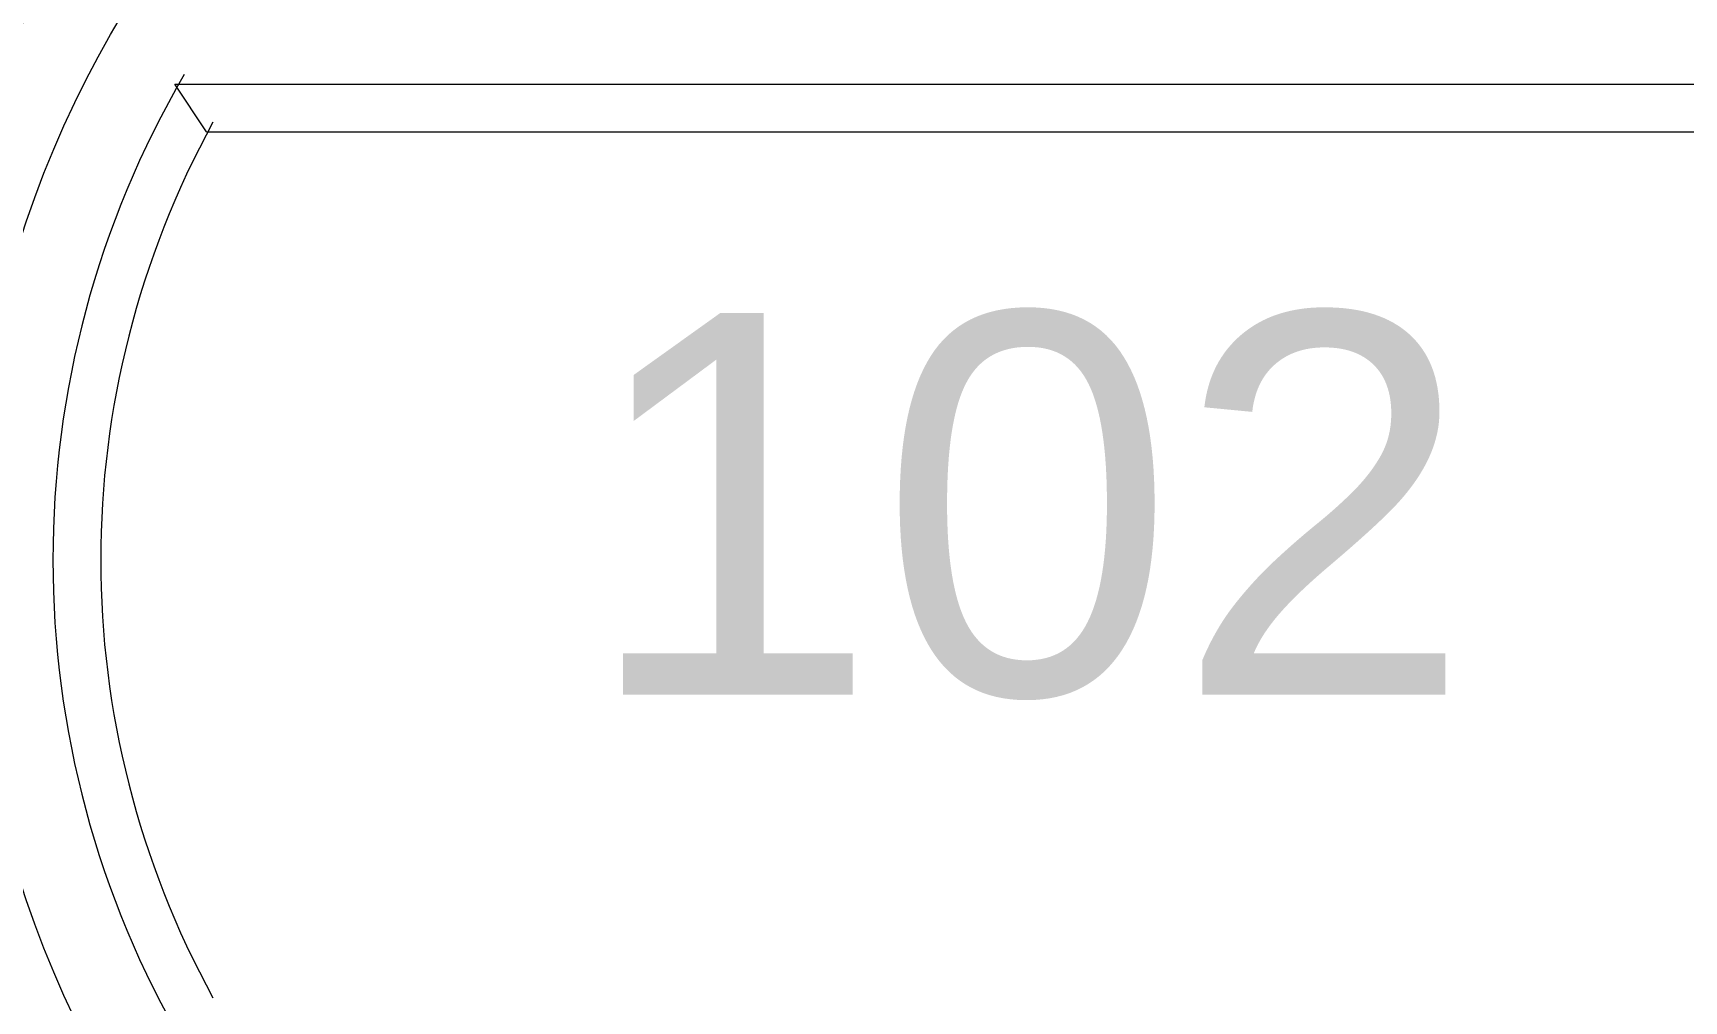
# Model space of a CAD drawing. Header units: millimetres. Extents: x 53 to 176, y -29 to 32.
# Drawn here: x 114.743 to 115.467, y -14.15 to -13.725 of the extents above; entities that cross this region are included whole.
import ezdxf

# ---------------------------------------------------------------- set-up
doc = ezdxf.new("R2010")
doc.units = ezdxf.units.MM
doc.layers.add('15 - Quadro de medição', color=6, linetype='Continuous')
doc.styles.add('Arial0', font='arial.ttf', dxfattribs={"height": 3.14658})

msp = doc.modelspace()

# ---------------------------------------------------------------- linework, layer by layer
at = {"layer": '15 - Quadro de medição', "color": 7, "linetype": 'Continuous', "lineweight": 20, "true_color": 0x000007}
for points in [[(114.8193, -13.76847), (114.80534, -13.74751), (114.80534, -13.74751)], [(114.80534, -13.74751), (115.54562, -13.74751), (115.54562, -13.74751)], [(114.8193, -13.76847), (115.53445, -13.76847), (115.53445, -13.76847)]]:
    msp.add_lwpolyline(points, dxfattribs=at)
for points in [[(115.71323, -13.95703), (115.71323, -13.66091), (115.47438, -13.42207), (115.17967, -13.42207), (115.17967, -13.42207), (114.88356, -13.42207), (114.64471, -13.66091), (114.64471, -13.95703), (114.64471, -13.95703), (114.64471, -14.25174), (114.88356, -14.49059), (115.17967, -14.49059), (115.17967, -14.49059), (115.47438, -14.49059), (115.71323, -14.25174), (115.71323, -13.95703)], [(114.91847, -13.45), (114.68382, -13.57013), (114.5623, -13.83551), (114.62516, -14.09112), (114.62516, -14.09112), (114.68661, -14.34672), (114.91568, -14.5269), (115.17967, -14.5269), (115.17967, -14.5269), (115.44226, -14.5269), (115.67133, -14.34672), (115.73278, -14.09112), (115.73278, -14.09112), (115.79564, -13.83551), (115.67412, -13.57013), (115.44086, -13.45)], [(115.67831, -13.95703), (115.67831, -13.68047), (115.45483, -13.45699), (115.17967, -13.45699), (115.17967, -13.45699), (114.90311, -13.45699), (114.67963, -13.68047), (114.67963, -13.95703), (114.67963, -13.95703), (114.67963, -14.23219), (114.90311, -14.45567), (115.17967, -14.45567), (115.17967, -14.45567), (115.45483, -14.45567), (115.67831, -14.23219), (115.67831, -13.95703)], [(115.642, -13.95703), (115.642, -13.70002), (115.43528, -13.4933), (115.17967, -13.4933), (115.17967, -13.4933), (114.92266, -13.4933), (114.71594, -13.70002), (114.71594, -13.95703), (114.71594, -13.95703), (114.71594, -14.21263), (114.92266, -14.41935), (115.17967, -14.41935), (115.17967, -14.41935), (115.43528, -14.41935), (115.642, -14.21263), (115.642, -13.95703)]]:
    msp.add_open_spline(points, degree=3, knots=[0, 0, 0, 0, 0.0625, 0.0625, 0.0625, 0.062501, 0.125, 0.125, 0.125, 0.125001, 0.1875, 0.1875, 0.1875, 0.187501, 1, 1, 1, 1], dxfattribs=at)
for points in [[(114.80953, -13.74332), (114.73271, -13.87462), (114.73271, -14.03804), (114.80953, -14.16933)], [(114.8221, -13.76427), (114.75645, -13.8844), (114.75645, -14.02826), (114.8221, -14.14838)]]:
    msp.add_open_spline(points, degree=3, dxfattribs=at)

# ---------------------------------------------------------------- texts
at = {"layer": '15 - Quadro de medição', "color": 7, "true_color": 0x000007, "style": 'Arial0'}
msp.add_text('102', height=0.16747, dxfattribs=at).set_placement((114.98412, -14.01543))

doc.saveas('drawing.dxf')
